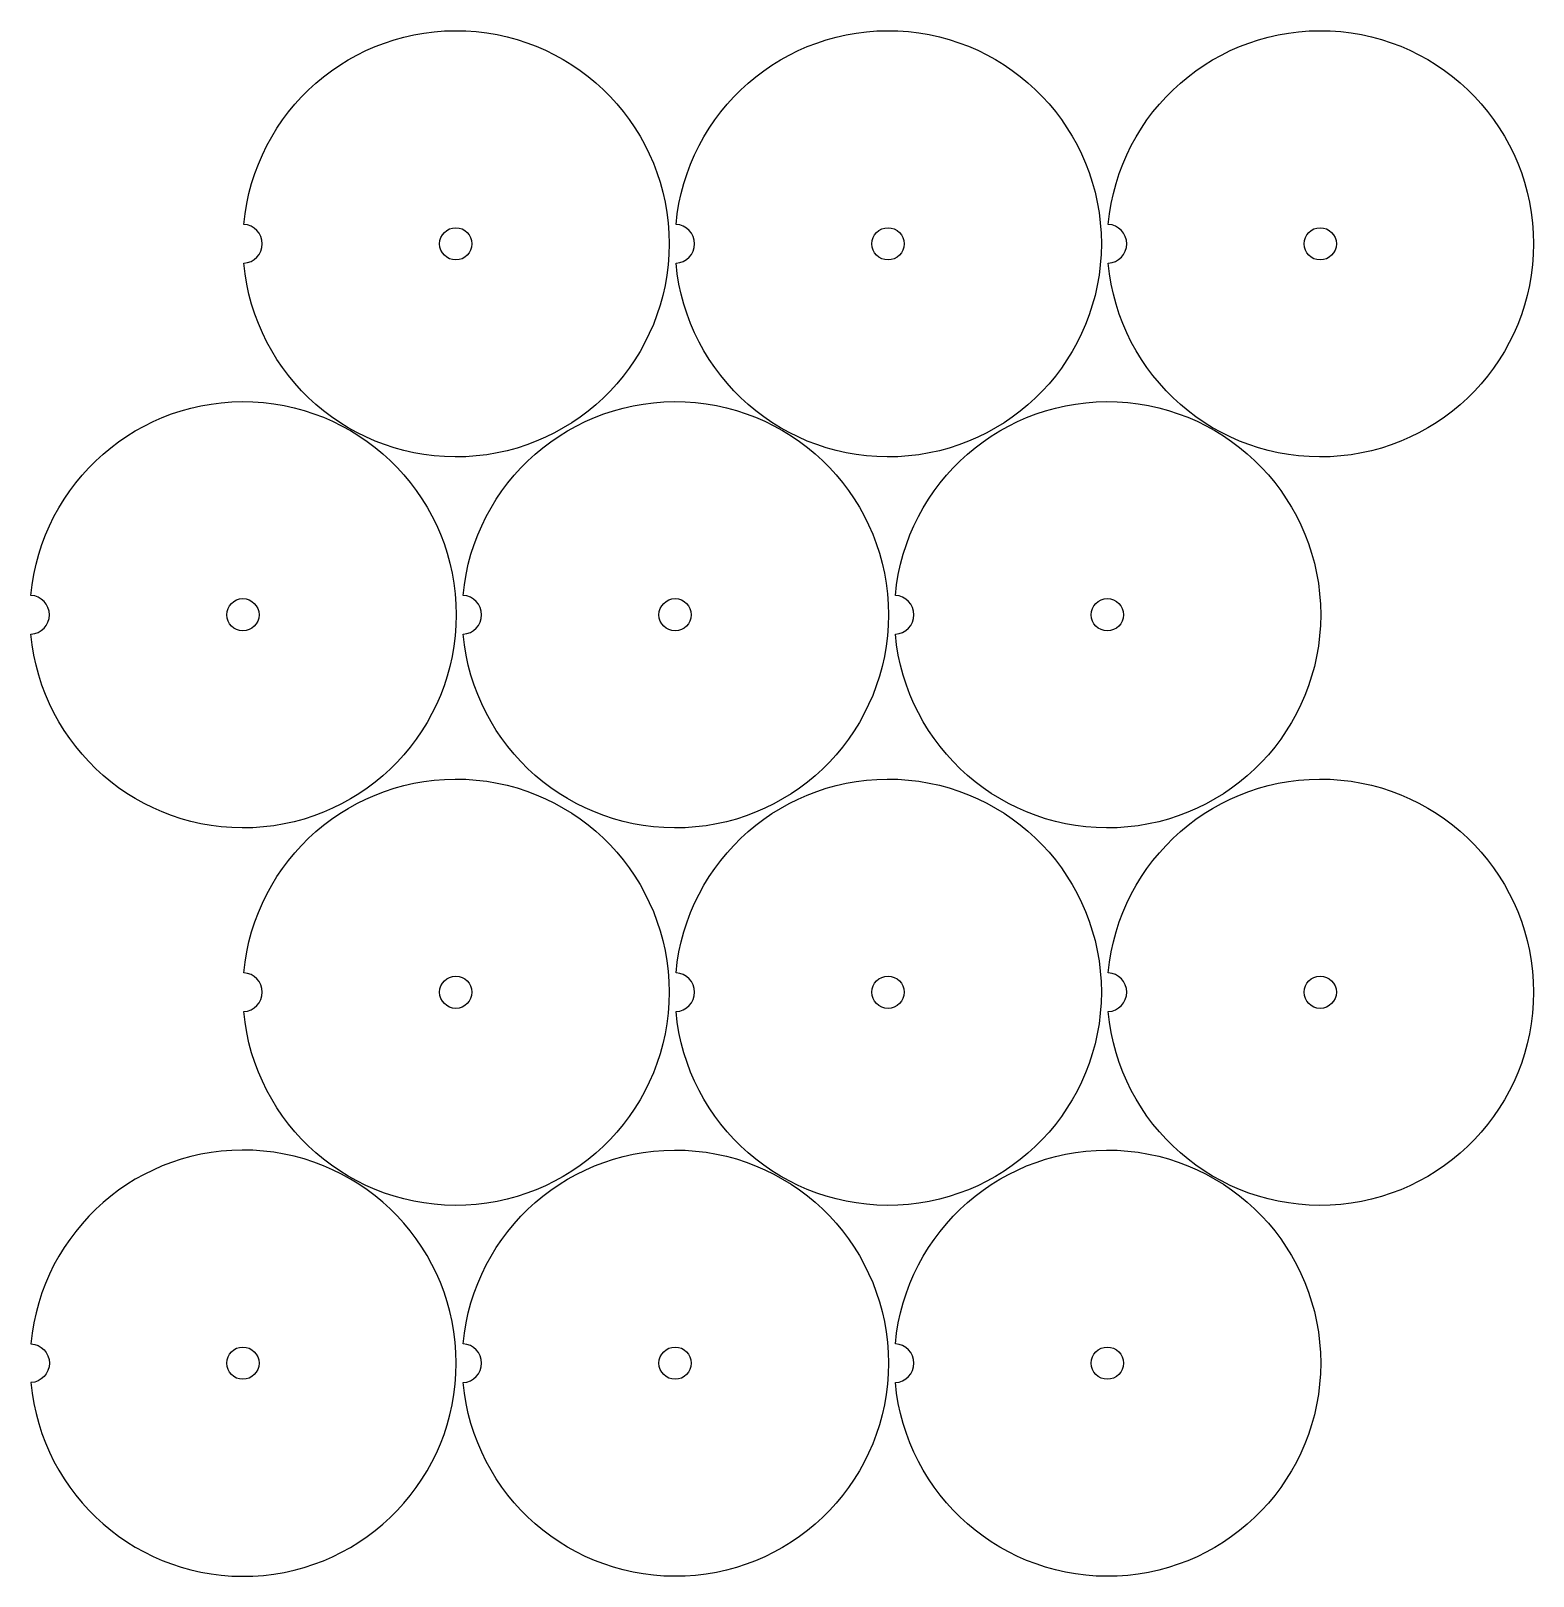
# Model space of a CAD drawing. Header units: millimetres. Extents: x -33 to 200, y -33 to 206.
import ezdxf

# ---------------------------------------------------------------- set-up
doc = ezdxf.new("R2010")
doc.units = ezdxf.units.MM
doc.layers.get('0').update_dxf_attribs({"linetype": 'CONTINUOUS'})

msp = doc.modelspace()

# ---------------------------------------------------------------- linework, layer by layer
for points in [[(0.14, 176.5, -21.977261), (0.14, 170.5, 0.955533)], [(67.14, 176.5, -21.977261), (67.14, 170.5, 0.955533)], [(134.14, 176.5, -21.977261), (134.14, 170.5, 0.955533)], [(-32.86, 119, -21.977261), (-32.86, 113, 0.955533)], [(34.14, 119, -21.977261), (34.14, 113, 0.955533)], [(101.14, 119, -21.977261), (101.14, 113, 0.955533)], [(0.14, 60.5, -21.977261), (0.14, 54.5, 0.955533)], [(67.14, 60.5, -21.977261), (67.14, 54.5, 0.955533)], [(134.14, 60.5, -21.977261), (134.14, 54.5, 0.955533)], [(-32.86, 3, -0.955533), (-32.86, -3, 21.977261)], [(34.14, 3, -21.977261), (34.14, -3, 0.955533)], [(101.14, 3, -21.977261), (101.14, -3, 0.955533)]]:
    msp.add_lwpolyline(points, format="xyb", close=True)
for centre in [(33, 173.5), (100, 173.5), (167, 173.5), (0, 116), (67, 116), (134, 116), (33, 57.5), (100, 57.5), (167, 57.5), (0, 0), (67, 0), (134, 0)]:
    msp.add_circle(centre, 2.5)

doc.saveas('drawing.dxf')
